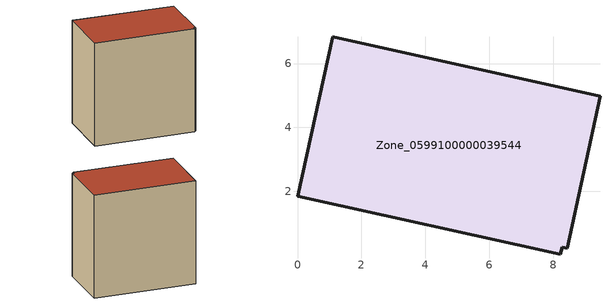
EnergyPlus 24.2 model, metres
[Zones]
Zone_0599100000039544
 floor ground (C_G): 8.44,0.22 8.29,0.26 8.23,0.04 0,1.84 1.1,6.83 9.47,4.98 z0
 wall outside (C_F): 9.47,4.98 1.1,6.83 0,1.84 8.23,0.04 8.29,0.26 8.44,0.22 9.47,4.98 z0:8.79
 roof outside (C_R): 8.29,0.26 8.44,0.22 9.47,4.98 1.1,6.83 0,1.84 8.23,0.04 z8.79
[BUILDING]
Pand.0599100000039544: North Axis=0; Terrain=City; Loads Convergence Tolerance Value=0.04; Temperature Convergence Tolerance Value=0.4; Solar Distribution=FullExterior; Maximum Number of Warmup Days=25; Minimum Number of Warmup Days=1
[Site:Location]
Rotterdam.The.Hague.AP_ZH_NLD Design_Conditions: Latitude=51.96; Longitude=4.45; Time Zone=1; Elevation=-4.5
[SITE:GROUNDTEMPERATURE:BUILDINGSURFACE]
18, 18, 18, 18, 18, 18, 18, 18, 18, 18, 18, 18
[MATERIAL] Thermal Absorptance=0.9; Solar Absorptance=0.7; Visible Absorptance=0.7
Name | Roughness | Thickness | Conductivity | Density | Specific Heat
G.TI.1975-1991 | MediumSmooth | 0.15 | 0.288461 | 540 | 1210
F.TI.1975-1991 | Rough | 0.3 | 0.230769 | 1920 | 840
R.TI.1975-1991 | MediumRough | 0.2 | 0.153846 | 1500 | 1000
[CONSTRUCTION]
C_G: G.TI.1975-1991
C_F: F.TI.1975-1991
C_R: R.TI.1975-1991
[ZONE]
Zone_0599100000039544: Type=1; Multiplier=1; Ceiling Height=Autocalculate; Volume=Autocalculate; Floor Area=autocalculate; Part of Total Floor Area=Yes
[ZONEINFILTRATION:DESIGNFLOWRATE]
Infil_Zone_0599100000039544: Zone or ZoneList or Space or SpaceList=Zone_0599100000039544; Schedule=AlwaysOn; Design Flow Rate Calculation Method=Flow/Area; Flow Rate per Floor Area=0.003; Constant Term Coefficient=1; Temperature Term Coefficient=0; Velocity Term Coefficient=0; Velocity Squared Term Coefficient=0
[HVACTEMPLATE:ZONE:IDEALLOADSAIRSYSTEM]
Zone_0599100000039544: Maximum Heating Supply Air Temperature=50; Minimum Cooling Supply Air Temperature=13; Maximum Heating Supply Air Humidity Ratio=0.0156; Minimum Cooling Supply Air Humidity Ratio=0.0077; Heating Limit=NoLimit; Cooling Limit=NoLimit; Dehumidification Control Type=ConstantSensibleHeatRatio; Cooling Sensible Heat Ratio=0.7; Dehumidification Setpoint=60; Humidification Control Type=None; Humidification Setpoint=30; Outdoor Air Method=None; Outdoor Air Flow Rate per Person=0.00944; Outdoor Air Flow Rate per Zone Floor Area=0; Outdoor Air Flow Rate per Zone=0; Demand Controlled Ventilation Type=None; Outdoor Air Economizer Type=NoEconomizer; Heat Recovery Type=None; Sensible Heat Recovery Effectiveness=0.7; Latent Heat Recovery Effectiveness=0.65
[ZONECONTROL:THERMOSTAT]
ThermostatControl_Zone_0599100000039544: Zone or ZoneList=Zone_0599100000039544; Control Type Schedule=DualSetpointControlType; Control 1=Thermostat_Zone_0599100000039544; Temperature Difference Between Cutout And Setpoint=0
[THERMOSTATSETPOINT:DUALSETPOINT]
Thermostat_Zone_0599100000039544: Heating Setpoint Temperature Schedule=HeatingSetpoint_Zone_0599100000039544; Cooling Setpoint Temperature Schedule=CoolingSetpoint_Zone_0599100000039544
[SCHEDULE:COMPACT]
HeatingSetpoint_Zone_0599100000039544: Through: 12/31, For: AllDays, Until: 24:00, 21
CoolingSetpoint_Zone_0599100000039544: Through: 12/31, For: AllDays, Until: 24:00, 24
DualSetpointControlType: Through: 12/31, For: AllDays, Until: 24:00, 4
AlwaysOn: Through: 12/31, For: AllDays, Until: 24:00, 1
